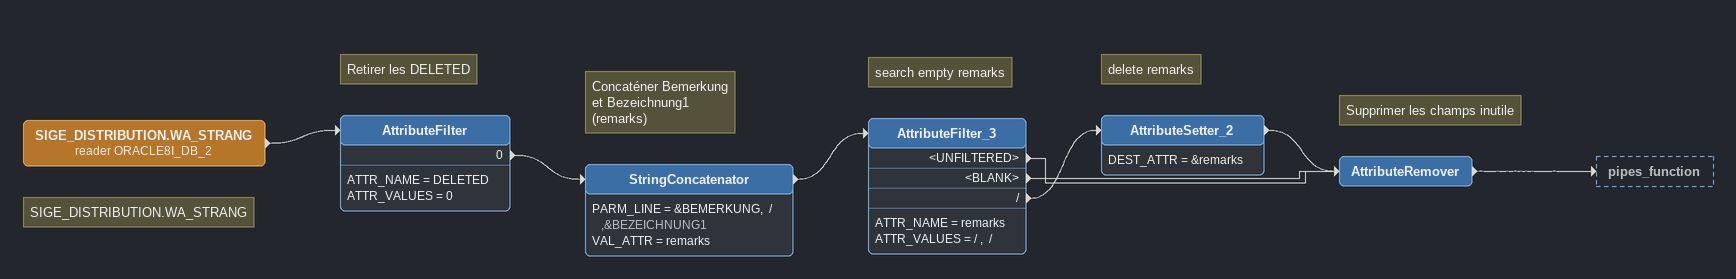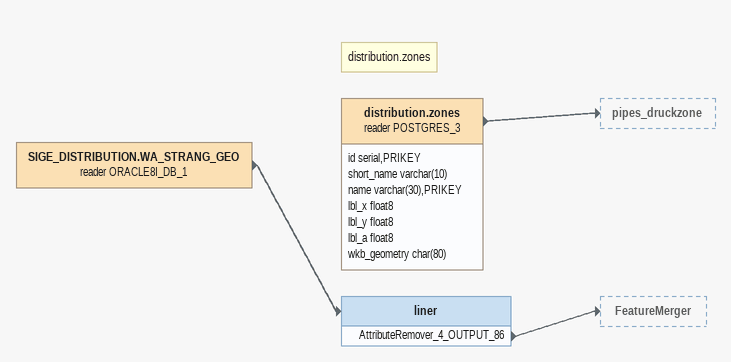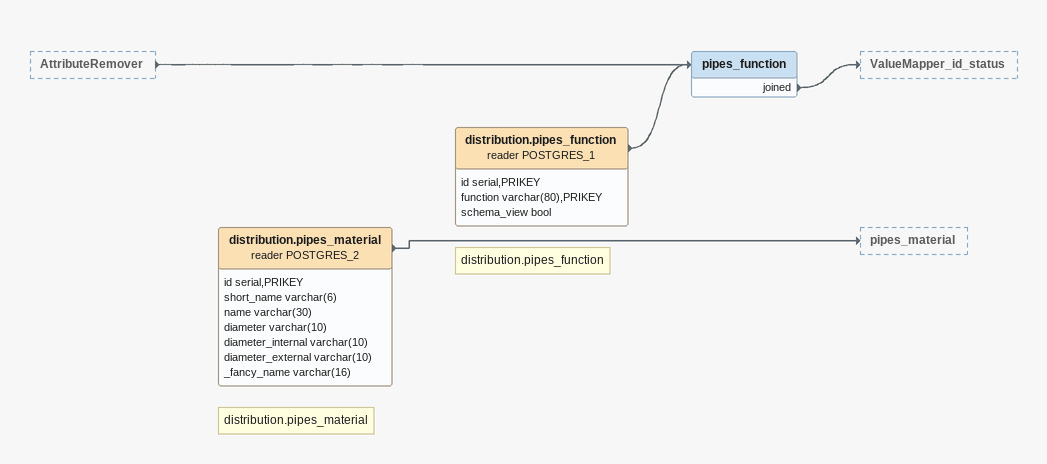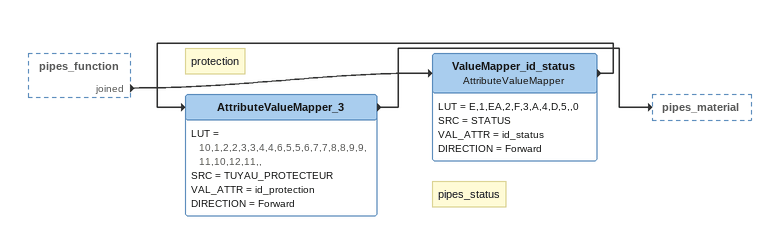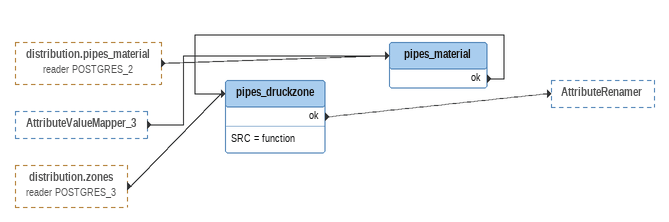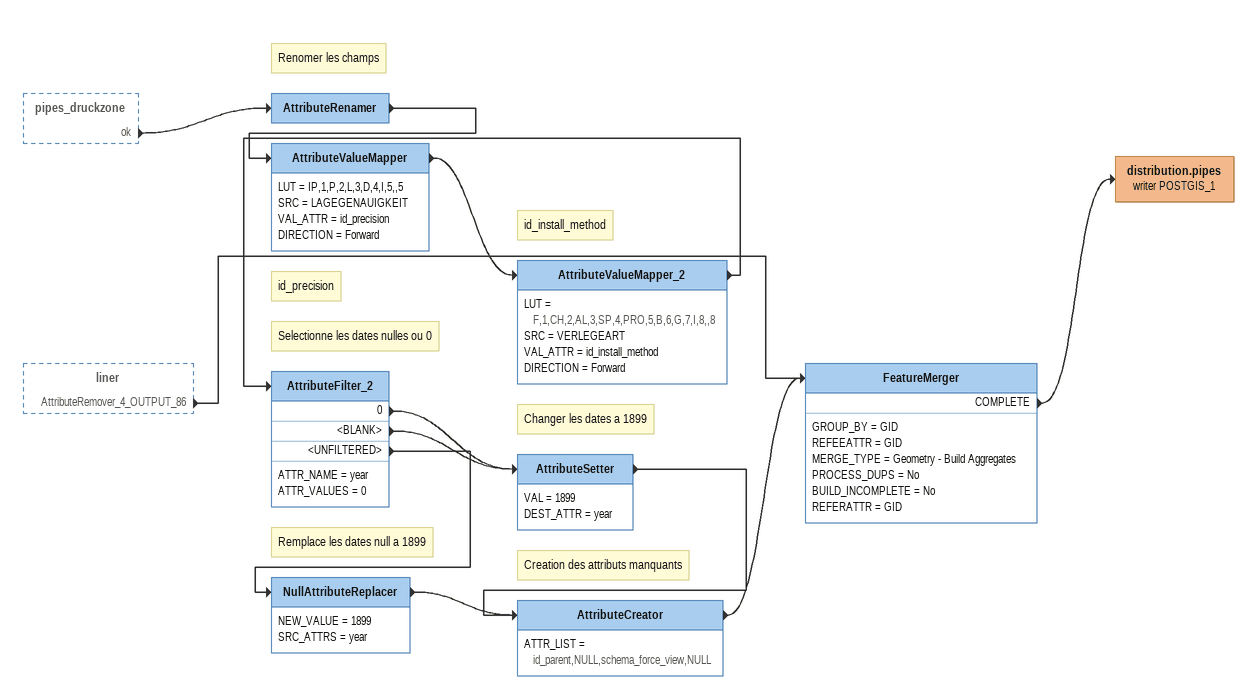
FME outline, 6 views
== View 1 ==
Note: SIGE_DISTRIBUTION.WA_STRANG
SIGE_DISTRIBUTION.WA_STRANG (reader ORACLE8I_DB_2)
    -> AttributeFilter
Note: Retirer les DELETED
AttributeFilter
    ATTR_NAME = DELETED
    ATTR_VALUES = 0
    0 -> StringConcatenator
Note: Concaténer Bemerkung / et Bezeichnung1 / (remarks)
StringConcatenator
    PARM_LINE = &BEMERKUNG,  / ,&BEZEICHNUNG1
    VAL_ATTR = remarks
    -> AttributeFilter_3
Note: search empty remarks
AttributeFilter_3
    ATTR_NAME = remarks
    ATTR_VALUES = / ,  /
    <UNFILTERED> -> AttributeRemover
    <BLANK> -> AttributeRemover
    / -> AttributeSetter_2
Note: delete remarks
AttributeSetter_2
    DEST_ATTR = &remarks
    -> AttributeRemover
Note: Supprimer les champs inutile
AttributeRemover
    -> pipes_function

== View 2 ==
SIGE_DISTRIBUTION.WA_STRANG_GEO (reader ORACLE8I_DB_1)
    -> liner
liner
    AttributeRemover_4_OUTPUT_86 -> FeatureMerger
Note: distribution.zones
distribution.zones (reader POSTGRES_3)
    attributes: id serial,PRIKEY, short_name varchar(10), name varchar(30),PRIKEY, lbl_x float8, lbl_y float8, lbl_a float8, wkb_geometry char(80)
    -> pipes_druckzone

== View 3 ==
AttributeRemover [outside]
    -> pipes_function
Note: distribution.pipes_material
distribution.pipes_material (reader POSTGRES_2)
    attributes: id serial,PRIKEY, short_name varchar(6), name varchar(30), diameter varchar(10), diameter_internal varchar(10), diameter_external varchar(10), _fancy_name varchar(16)
    -> pipes_material
Note: distribution.pipes_function
distribution.pipes_function (reader POSTGRES_1)
    attributes: id serial,PRIKEY, function varchar(80),PRIKEY, schema_view bool
    -> pipes_function
pipes_function
    joined -> ValueMapper_id_status

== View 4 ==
pipes_function [outside]
    joined -> ValueMapper_id_status
Note: pipes_status
ValueMapper_id_status: AttributeValueMapper
    LUT = E,1,EA,2,F,3,A,4,D,5,,0
    SRC = STATUS
    VAL_ATTR = id_status
    DIRECTION = Forward
    -> AttributeValueMapper_3
Note: protection
AttributeValueMapper_3
    LUT = 10,1,2,2,3,3,4,4,6,5,5,6,7,7,8,8,9,9,11,10,12,11,,
    SRC = TUYAU_PROTECTEUR
    VAL_ATTR = id_protection
    DIRECTION = Forward
    -> pipes_material

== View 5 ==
distribution.pipes_material (reader POSTGRES_2) [outside]
    -> pipes_material
AttributeValueMapper_3 [outside]
    -> pipes_material
distribution.zones (reader POSTGRES_3) [outside]
    -> pipes_druckzone
pipes_material
    ok -> pipes_druckzone
pipes_druckzone
    SRC = function
    ok -> AttributeRenamer

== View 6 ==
pipes_druckzone [outside]
    ok -> AttributeRenamer
liner [outside]
    AttributeRemover_4_OUTPUT_86 -> FeatureMerger
Note: Renomer les champs
AttributeRenamer
    -> AttributeValueMapper
Note: id_precision
AttributeValueMapper
    LUT = IP,1,P,2,L,3,D,4,I,5,,5
    SRC = LAGEGENAUIGKEIT
    VAL_ATTR = id_precision
    DIRECTION = Forward
    -> AttributeValueMapper_2
Note: id_install_method
AttributeValueMapper_2
    LUT = F,1,CH,2,AL,3,SP,4,PRO,5,B,6,G,7,I,8,,8
    SRC = VERLEGEART
    VAL_ATTR = id_install_method
    DIRECTION = Forward
    -> AttributeFilter_2
Note: Selectionne les dates nulles ou 0
AttributeFilter_2
    ATTR_NAME = year
    ATTR_VALUES = 0
    0 -> AttributeSetter
    <BLANK> -> AttributeSetter
    <UNFILTERED> -> NullAttributeReplacer
Note: Changer les dates a 1899
AttributeSetter
    VAL = 1899
    DEST_ATTR = year
    -> AttributeCreator
Note: Remplace les dates null a 1899
NullAttributeReplacer
    NEW_VALUE = 1899
    SRC_ATTRS = year
    -> AttributeCreator
Note: Creation des attributs manquants
AttributeCreator
    ATTR_LIST = id_parent,NULL,schema_force_view,NULL
    -> FeatureMerger
FeatureMerger
    GROUP_BY = GID
    REFEEATTR = GID
    MERGE_TYPE = Geometry - Build Aggregates
    PROCESS_DUPS = No
    BUILD_INCOMPLETE = No
    REFERATTR = GID
    COMPLETE -> distribution.pipes (writer POSTGIS_1)
distribution.pipes (writer POSTGIS_1)
